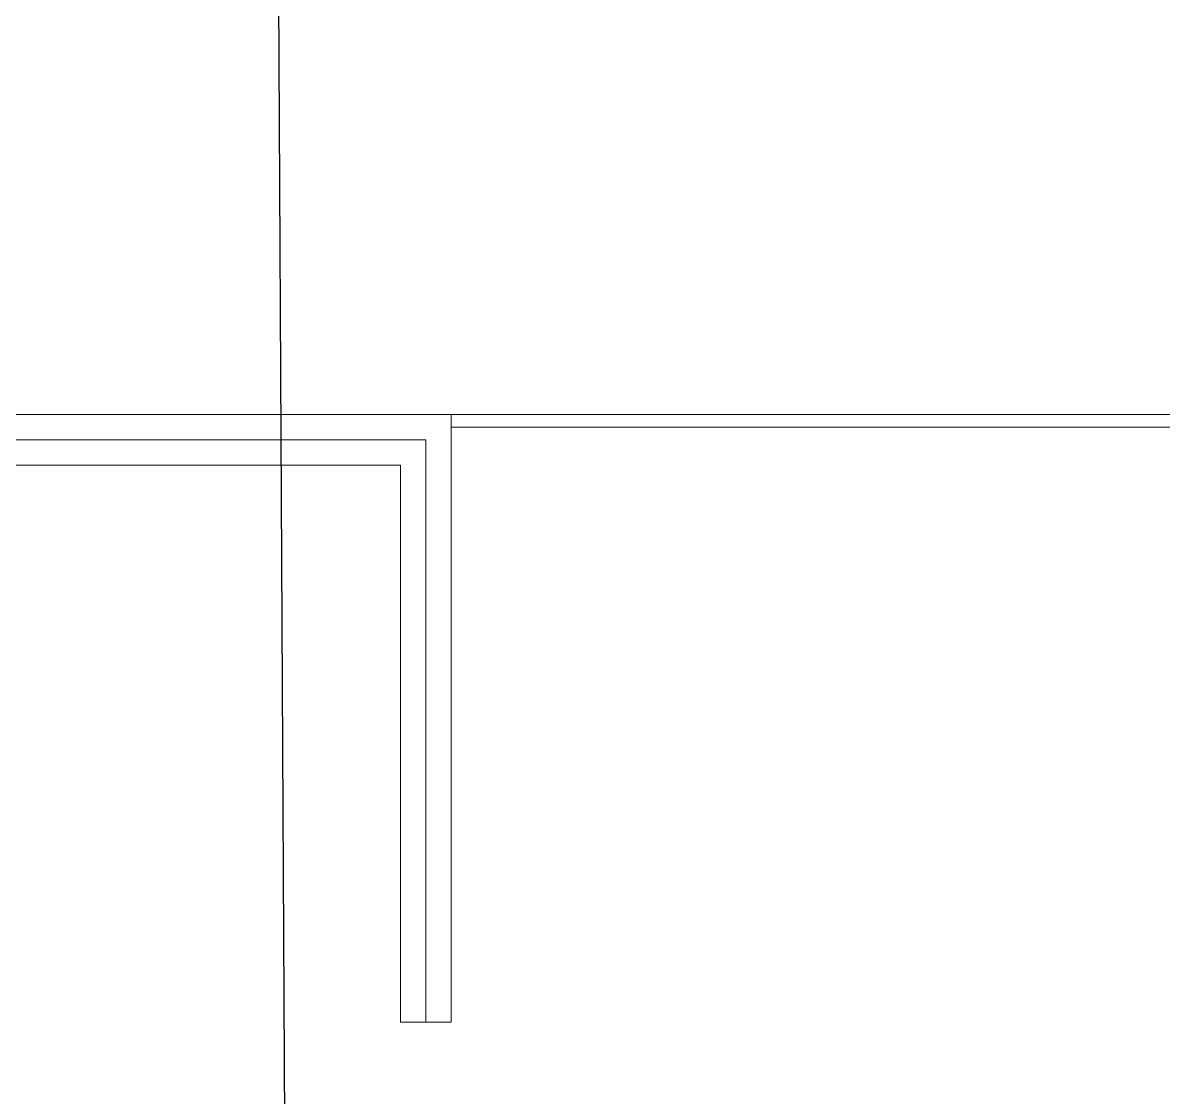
# Model space of a CAD drawing. Header units: millimetres. Extents: x -401 to 2889, y -234 to 146.
# Drawn here: x 124.645 to 129.14, y -47.446 to -43.208 of the extents above; entities that cross this region are included whole.
import ezdxf

# ---------------------------------------------------------------- set-up
doc = ezdxf.new("R2010")
doc.units = ezdxf.units.MM
doc.header["$LTSCALE"] = 3
doc.header["$MEASUREMENT"] = 0
doc.linetypes.add('AXES2', pattern=[1.125, 0.75, -0.125, 0.125, -0.125])
doc.linetypes.add('CONTINU', pattern=[0])
doc.layers.get('0').update_dxf_attribs({"color": 3, "lineweight": 9})
for name, color, linetype, lineweight in [('Drw - Arch - brick (0.20)', 7, 'CONTINU', 20), ('Drw - Arch - Window (0.05)', 4, 'CONTINU', 5), ('RL Text', 3, 'Continuous', 0), ('WALKWAY', 42, 'Continuous', 13)]:
    doc.layers.add(name, color=color, linetype=linetype, lineweight=lineweight)
doc.layers.add('FRAM (EL BARAHEM)', color=254, linetype='Continuous')
picture_1 = doc.add_image_def('image1.png', size_in_pixel=(3507, 2481))

msp = doc.modelspace()

# ---------------------------------------------------------------- linework, layer by layer
at = {"linetype": 'AXES2'}
msp.add_open_spline([(164.8337, -10.9391), (164.8337, -35.6857), (164.8337, -60.4323), (164.8337, -85.1789), (164.8065, -85.4745), (164.7796, -85.7631), (164.6853, -86.6647), (164.6075, -87.2486), (164.4254, -88.1206), (164.345, -88.4307), (164.1461, -89.0583), (164.0291, -89.3716), (163.6291, -90.3027), (163.2967, -90.9117), (162.2437, -92.4833), (161.4156, -93.3825), (160.1385, -94.3849), (159.7609, -94.642), (159.0485, -95.0562), (158.7156, -95.2222), (158.0138, -95.5241), (157.6478, -95.6586), (156.1104, -96.1491), (154.8159, -96.3932), (153.3648, -96.6443), (153.2889, -96.6574), (153.2129, -96.6705), (135.3586, -96.6705), (117.5044, -96.6705), (99.6502, -96.6705), (99.6359, -96.6705), (99.6215, -96.6705), (99.6071, -96.6705), (99.6051, -96.6705), (99.6031, -96.6705), (99.6011, -96.6705), (99.247, -96.6728), (98.8879, -96.6579), (97.8058, -96.5625), (97.0778, -96.431), (95.2526, -95.9298), (94.1859, -95.4652), (92.8332, -94.6059), (92.4333, -94.3054), (91.6259, -93.5854), (91.2459, -93.1596), (90.5577, -92.1998), (90.2522, -91.6695), (89.4572, -89.9999), (89.049, -88.7371), (88.4879, -86.622), (88.3017, -85.8386), (88.1137, -85.0387), (88.1137, -62.1873), (88.1137, -39.336), (88.1137, -16.4846)], degree=3, knots=[0, 0, 0, 0, 1, 1, 1, 1.896558, 1.896558, 3.873524, 3.873524, 5.049502, 5.049502, 6.22548, 6.22548, 8.577437, 8.577437, 12.62719, 12.62719, 14.243391, 14.243391, 15.614563, 15.614563, 16.985735, 16.985735, 21.152468, 21.152468, 21.381426, 21.381426, 21.381426, 22.381426, 22.381426, 22.381426, 22.38223, 22.38223, 22.38223, 22.389161, 22.389161, 22.389161, 23.612192, 23.612192, 26.058255, 26.058255, 29.916735, 29.916735, 31.726222, 31.726222, 33.969982, 33.969982, 36.213742, 36.213742, 40.450127, 40.450127, 42.796206, 42.796206, 42.796206, 43.796206, 43.796206, 43.796206, 43.796206], dxfattribs=at)
at = {"layer": 'Drw - Arch - brick (0.20)'}
msp.add_lwpolyline([(117.8337, -44.9532), (126.1337, -44.9532), (126.1337, -47.1505), (126.3337, -47.1505), (126.3337, -44.7532), (117.8337, -44.7532)], dxfattribs=at)
at = {"layer": 'Drw - Arch - Window (0.05)'}
msp.add_lwpolyline([(126.2337, -47.1505), (126.2337, -44.8532), (117.8337, -44.8532)], dxfattribs=at)
at = {"layer": 'RL Text'}
msp.add_line((126.3337, -44.8032), (129.3837, -44.8032), dxfattribs=at)
at = {"layer": 'WALKWAY'}
msp.add_line((126.3337, -44.7532), (131.3337, -44.7532), dxfattribs=at)

# ---------------------------------------------------------------- pictures from other files: only their frames are drawn
at = {"layer": 'FRAM (EL BARAHEM)'}
image = msp.add_image(picture_1, insert=(87.7985, -40.9291), size_in_units=(53.4928, 37.843), rotation=-89.69684, dxfattribs=at)
image.dxf.flags = 7

doc.saveas('drawing.dxf')
